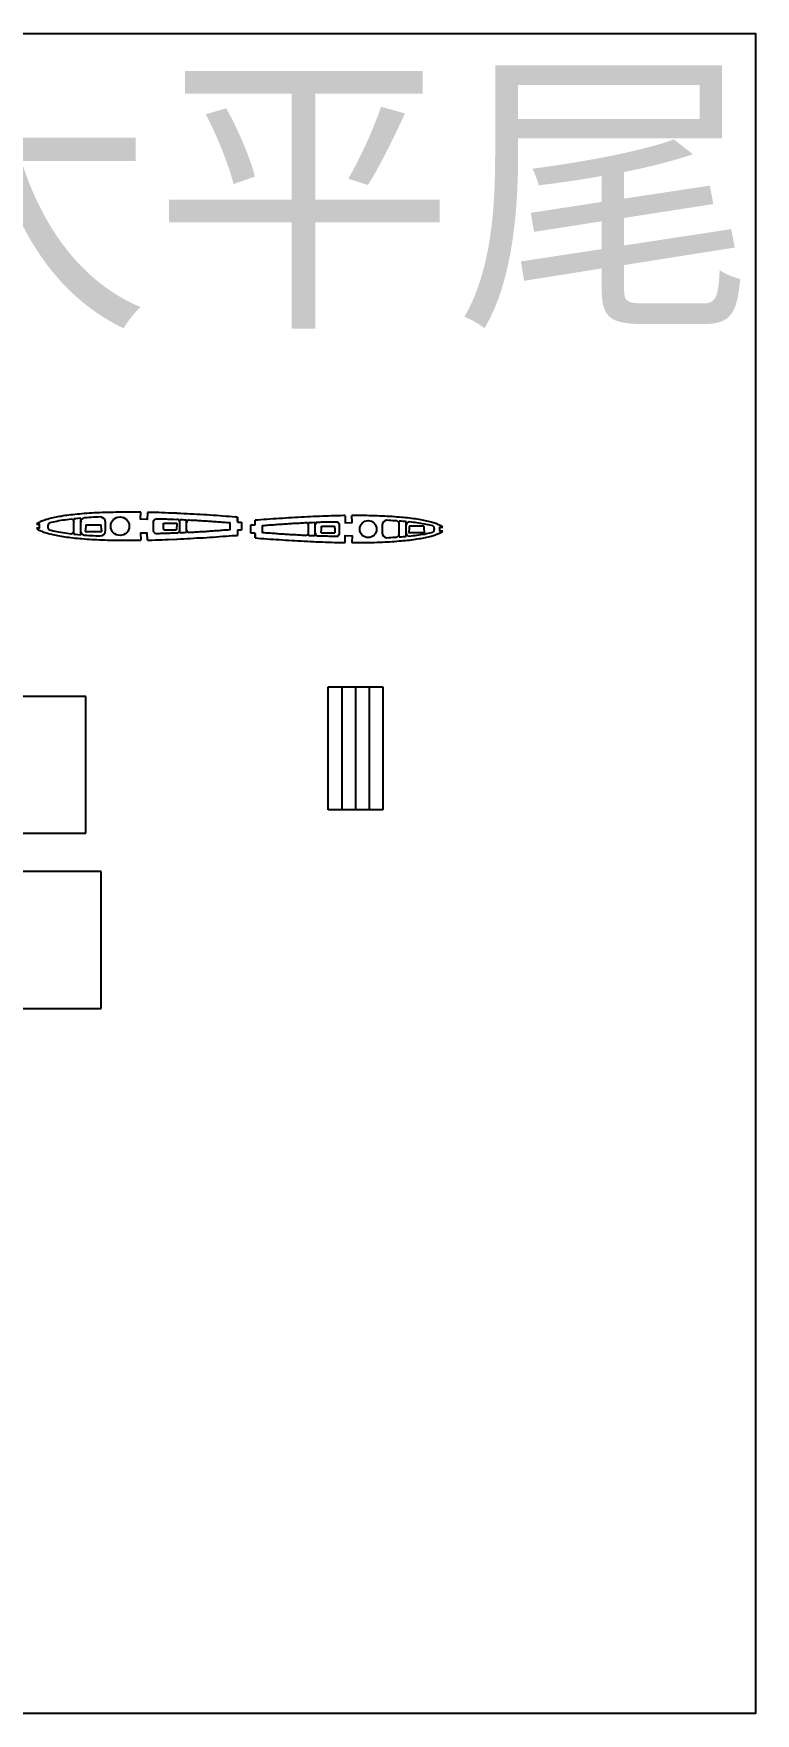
# Model space of a CAD drawing. Header units: inches. Extents: x 14 to 1585, y 4 to 1231.
# Drawn here: x 1057 to 1585, y 4 to 1231 of the extents above; entities that cross this region are included whole.
import ezdxf

# ---------------------------------------------------------------- set-up
doc = ezdxf.new("R2010")
doc.units = ezdxf.units.IN
doc.header["$MEASUREMENT"] = 0
doc.layers.add('7', color=7, linetype='Continuous')
doc.layers.add('LAYER01', color=7, linetype='Continuous')
doc.styles.get("Standard").update_dxf_attribs({"font": 'arial.ttf'})

msp = doc.modelspace()

# ---------------------------------------------------------------- linework, layer by layer
at = {"color": 9}
for p, q in [((1200.9, 868.5), (1200.9, 873.8)), ((1206.2, 877.8), (1206.2, 874.2)), ((1206.2, 874.2), (1209.2, 874.2)), ((1209.2, 874.2), (1209.2, 868.2)), ((1216, 866.1), (1216, 872.1)), ((1216, 872.1), (1219, 872.1)), ((1219, 872.1), (1219, 875.6)), ((1224.3, 871.7), (1224.3, 866.4)), ((1061.2, 869.7), (1059.2, 869.7)), ((1209.2, 868.2), (1206.2, 868.2)), ((1206.2, 868.2), (1206.2, 864.5)), ((1219, 866.1), (1216, 866.1)), ((1219, 862.6), (1219, 866.1))]:
    msp.add_line(p, q, dxfattribs=at)
for p, q in [((1206.2, 874.8), (1206.2, 877.8)), ((1219, 865.6), (1219, 862.6)), ((1095.3, 746.9), (95.3, 746.9)), ((1095.3, 646.9), (1095.3, 746.9)), ((95.3, 646.9), (1095.3, 646.9)), ((1106.6, 618.9), (106.6, 618.9)), ((1106.6, 518.9), (1106.6, 618.9)), ((106.6, 518.9), (1106.6, 518.9))]:
    msp.add_line(p, q)
at = {"color": 3}
msp.add_lwpolyline([(14.5, 1231), (1584.9, 1231), (1584.9, 4.1), (14.5, 4.1)], close=True, dxfattribs=at)
for centre, radius in [((1120.3, 871.2), 6.79), ((1301.7, 869.1), 6.17)]:
    msp.add_circle(centre, radius)
for centre, radius, start, end in [((1070.7, 871), 3.26, 129.9525, 230.0475), ((1347.2, 869.2), 2.96, 309.9525, 50.0475)]:
    msp.add_arc(centre, radius, start, end)
at = {"layer": '7', "linetype": 'Continuous'}
for points in [[(1135.4, 881.4), (1134.8, 881.4), (1132.6, 881.4), (1130.3, 881.4), (1128.1, 881.4), (1125.9, 881.4), (1123.7, 881.4), (1121.6, 881.4), (1119.5, 881.4), (1117.3, 881.4), (1115.3, 881.3), (1113.2, 881.3), (1111.2, 881.2), (1109.2, 881.2), (1107.2, 881.1), (1105.2, 881), (1103.4, 881), (1101.5, 880.9), (1099.6, 880.8), (1097.8, 880.6), (1096, 880.5), (1094.2, 880.4), (1092.5, 880.3), (1090.8, 880.1), (1089.1, 880), (1087.6, 879.8), (1086, 879.6), (1084.4, 879.4), (1082.9, 879.3), (1081.5, 879.1), (1080, 878.9), (1078.7, 878.7), (1077.3, 878.4), (1076, 878.2), (1074.7, 878), (1073.5, 877.8), (1072.3, 877.5), (1071.2, 877.3), (1070.1, 877), (1069.1, 876.8), (1068.1, 876.5), (1067.2, 876.2), (1066.2, 876), (1065.4, 875.7), (1064.6, 875.4), (1063.8, 875.1), (1063.1, 874.8), (1062.4, 874.6), (1061.8, 874.3), (1061.3, 874), (1060.7, 873.7), (1060.2, 873.4), (1059.8, 873.2), (1059.5, 872.9), (1059.2, 872.7)], [(1059.2, 872.7), (1061.2, 872.7), (1061.2, 869.7), (1059.2, 869.7)], [(1084.7, 876.3), (1083.1, 876.2), (1081.6, 875.9), (1080, 875.7), (1078.5, 875.5), (1077, 875.3), (1075.6, 875), (1074.1, 874.7), (1072.7, 874.4), (1071.3, 874.1), (1069.9, 873.8), (1068.6, 873.5)], [(1091.6, 877.1), (1089.5, 876.9), (1087.9, 876.7), (1086.6, 876.6)], [(1105.8, 878), (1104.2, 877.9), (1102.6, 877.8), (1100.9, 877.7), (1099.2, 877.6), (1097.6, 877.5), (1096, 877.4), (1094.3, 877.3)], [(1095.4, 872.2), (1095.3, 871), (1095.1, 869.4), (1094.9, 867.3)], [(1107, 867.3), (1106.8, 869.4), (1106.6, 871), (1106.5, 872.2)], [(1140.4, 881.2), (1140.2, 876.2), (1135.2, 876.4), (1135.4, 881.4)], [(1161.8, 880.6), (1155.7, 880.8), (1153.3, 880.9), (1150.9, 881), (1148.6, 881.1), (1146.3, 881.1), (1143.9, 881.2), (1141.7, 881.3), (1140.5, 881.3)], [(1152.3, 868.5), (1152.2, 870.2), (1152.1, 871.3), (1152.1, 872.4), (1152, 873.5)], [(1161.9, 873.5), (1161.8, 872.4), (1161.8, 871.3), (1161.7, 870.2), (1161.7, 868.5)], [(1206.2, 877.8), (1204.7, 877.9), (1202.4, 878.1), (1200.1, 878.3), (1197.8, 878.4), (1195.5, 878.6), (1193.1, 878.8), (1190.8, 878.9), (1188.4, 879.1), (1186, 879.2), (1183.7, 879.4), (1181.3, 879.5), (1178.9, 879.7), (1176.5, 879.8), (1174.1, 879.9), (1171.7, 880.1), (1169.4, 880.2), (1167, 880.3), (1164.6, 880.4), (1162.2, 880.5), (1161.8, 880.6)], [(1164.1, 876.1), (1165.2, 876), (1166.3, 876), (1167.4, 875.9), (1169, 875.9)], [(1170.7, 875.8), (1171.8, 875.7), (1172.8, 875.7), (1173.9, 875.6), (1175, 875.5), (1176.1, 875.5), (1177.2, 875.4), (1178.3, 875.4), (1179.4, 875.3), (1180.5, 875.2), (1181.6, 875.2), (1182.7, 875.1), (1183.8, 875), (1184.9, 874.9), (1186, 874.9), (1187.1, 874.8), (1188.2, 874.7), (1189.3, 874.6), (1190.4, 874.6), (1191.5, 874.5), (1192.6, 874.4), (1193.7, 874.3), (1194.8, 874.2), (1195.9, 874.2), (1197, 874.1), (1198.1, 874), (1199.2, 873.9), (1200.3, 873.8), (1200.9, 873.8)], [(1263.5, 878.2), (1261.8, 878.2), (1259.6, 878.1), (1257.3, 878), (1255, 877.8), (1252.7, 877.7), (1250.4, 877.6), (1248.1, 877.5), (1245.8, 877.3), (1243.5, 877.2), (1241.2, 877.1), (1239, 876.9), (1236.7, 876.8), (1234.4, 876.6), (1232.2, 876.5), (1229.9, 876.3), (1227.7, 876.2), (1225.4, 876), (1223.2, 875.9), (1221, 875.7), (1219, 875.6)], [(1224.3, 871.7), (1224.9, 871.7), (1226, 871.8), (1227.1, 871.9), (1228.2, 872), (1229.3, 872.1), (1230.4, 872.2), (1231.5, 872.2), (1232.6, 872.3), (1233.7, 872.4), (1234.8, 872.5), (1235.9, 872.6), (1237, 872.6), (1238.1, 872.7), (1239.2, 872.8), (1240.3, 872.9), (1241.4, 872.9), (1242.5, 873), (1243.6, 873.1), (1244.7, 873.1), (1245.8, 873.2), (1246.9, 873.3), (1248, 873.3), (1249.1, 873.4), (1250.2, 873.5), (1251.3, 873.5), (1252.4, 873.6), (1253.4, 873.6), (1254.5, 873.7), (1255.6, 873.8), (1256.7, 873.8)], [(1258, 873.9), (1258.9, 873.9), (1260, 874), (1261.1, 874), (1263, 874.1)], [(1284.9, 878.9), (1283.8, 878.9), (1281.6, 878.8), (1279.4, 878.8), (1277.2, 878.8), (1275, 878.7), (1272.8, 878.6), (1270.6, 878.6), (1268.3, 878.5), (1266.1, 878.4), (1263.5, 878.2)], [(1267.4, 866.3), (1267.5, 869.3), (1267.6, 870.4), (1267.6, 871.3)], [(1277.2, 871.3), (1277.2, 870.4), (1277.3, 869.3), (1277.3, 868.2), (1277.4, 866.3)], [(1284.9, 878.7), (1284.8, 878.7), (1285, 873.7), (1290, 873.9), (1289.8, 878.9)], [(1356.2, 870.6), (1356, 870.7), (1355.7, 871), (1355.3, 871.2), (1354.8, 871.5), (1354.3, 871.8), (1353.8, 872), (1353.2, 872.3), (1352.5, 872.6), (1351.9, 872.9), (1351.1, 873.1), (1350.3, 873.4), (1349.5, 873.7), (1348.6, 873.9), (1347.7, 874.2), (1346.8, 874.4), (1345.8, 874.7), (1344.7, 874.9), (1343.7, 875.2), (1342.5, 875.4), (1341.4, 875.6), (1340.2, 875.8), (1338.9, 876.1), (1337.6, 876.3), (1336.3, 876.5), (1334.9, 876.7), (1333.5, 876.8), (1332.1, 877), (1330.6, 877.2), (1329.1, 877.3), (1327.6, 877.5), (1326, 877.6), (1324.3, 877.8), (1322.7, 877.9), (1321, 878), (1319.3, 878.2), (1317.6, 878.3), (1315.7, 878.4), (1313.9, 878.5), (1312.1, 878.5), (1310.2, 878.6), (1308.3, 878.7), (1306.4, 878.7), (1304.5, 878.8), (1302.5, 878.8), (1300.5, 878.9), (1298.5, 878.9), (1296.4, 878.9), (1294.4, 878.9), (1292.3, 878.9), (1290.2, 878.9), (1289.8, 878.9)], [(1322.8, 875.1), (1321.3, 875.2), (1319.8, 875.2), (1318.3, 875.3), (1316.8, 875.4), (1315.4, 875.5)], [(1329.5, 874.5), (1328.8, 874.6), (1327.3, 874.7), (1325.8, 874.8), (1324.5, 874.9)], [(1331.8, 871.3), (1331.7, 870.6), (1331.6, 869.1), (1331.4, 867.6), (1331.3, 866.3)], [(1349.1, 871.4), (1348, 871.7), (1346.7, 872), (1345.5, 872.3), (1344.2, 872.5), (1342.9, 872.8), (1341.5, 873), (1340.2, 873.2), (1338.8, 873.4), (1337.4, 873.6), (1336, 873.8), (1334.6, 874), (1333.1, 874.2), (1331.7, 874.3)], [(1342.9, 866.3), (1342.8, 867.6), (1342.7, 869.1), (1342.6, 870.6), (1342.5, 871.3)], [(1059.2, 869.7), (1059.5, 869.5), (1059.8, 869.2), (1060.2, 868.9), (1060.7, 868.6), (1061.3, 868.3), (1061.8, 868.1), (1062.4, 867.8), (1063.1, 867.5), (1063.8, 867.2), (1064.6, 866.9), (1065.4, 866.7), (1066.2, 866.4), (1067.2, 866.1), (1068.1, 865.8), (1069.1, 865.6), (1070.1, 865.3), (1071.2, 865.1), (1072.3, 864.8), (1073.5, 864.6), (1074.7, 864.3), (1076, 864.1), (1077.3, 863.9), (1078.7, 863.7), (1080, 863.5), (1081.5, 863.3), (1082.9, 863.1), (1084.4, 862.9), (1086, 862.7), (1087.6, 862.5), (1089.1, 862.4), (1090.8, 862.2), (1092.5, 862.1), (1094.2, 862), (1096, 861.8), (1097.8, 861.7), (1099.6, 861.6), (1101.5, 861.5), (1103.4, 861.4), (1105.2, 861.3), (1107.2, 861.2), (1109.2, 861.2), (1111.2, 861.1), (1113.2, 861), (1115.3, 861), (1117.3, 861), (1119.5, 860.9), (1121.6, 860.9), (1123.7, 860.9), (1125.9, 860.9), (1128.1, 860.9), (1130.3, 860.9), (1132.6, 860.9), (1134.8, 861), (1135.4, 861)], [(1068.6, 868.5), (1069.9, 868.2), (1071.3, 867.9), (1072.7, 867.6), (1074.1, 867.3), (1075.6, 867), (1077, 866.8), (1078.5, 866.5), (1080, 866.3), (1081.6, 866.1), (1083.1, 865.9), (1084.7, 865.7)], [(1086.6, 865.5), (1087.9, 865.3), (1089.5, 865.2), (1091.6, 865)], [(1094.3, 864.7), (1096, 864.6), (1097.6, 864.5), (1099.2, 864.4), (1100.9, 864.3), (1102.6, 864.2), (1104.2, 864.1), (1105.8, 864.1)], [(1140.4, 861.1), (1140.2, 866.2), (1135.2, 866), (1135.4, 861)], [(1140.5, 861.1), (1141.7, 861.1), (1143.9, 861.1), (1146.3, 861.2), (1148.6, 861.3), (1150.9, 861.3), (1153.3, 861.4), (1155.7, 861.5), (1161.8, 861.8)], [(1161.8, 861.8), (1162.2, 861.8), (1164.6, 861.9), (1167, 862), (1169.4, 862.2), (1171.7, 862.3), (1174.1, 862.4), (1176.5, 862.6), (1178.9, 862.7), (1181.3, 862.8), (1183.7, 863), (1186, 863.1), (1188.4, 863.3), (1190.8, 863.4), (1193.1, 863.6), (1195.5, 863.8), (1197.8, 863.9), (1200.1, 864.1), (1202.4, 864.3), (1204.7, 864.4), (1206.2, 864.5)], [(1169, 866.5), (1167.4, 866.4), (1166.3, 866.3), (1165.2, 866.3), (1164.1, 866.2)], [(1200.9, 868.5), (1200.3, 868.5), (1199.2, 868.4), (1198.1, 868.3), (1197, 868.2), (1195.9, 868.2), (1194.8, 868.1), (1193.7, 868), (1192.6, 867.9), (1191.5, 867.8), (1190.4, 867.8), (1189.3, 867.7), (1188.2, 867.6), (1187.1, 867.5), (1186, 867.5), (1184.9, 867.4), (1183.8, 867.3), (1182.7, 867.2), (1181.6, 867.2), (1180.5, 867.1), (1179.4, 867), (1178.3, 867), (1177.2, 866.9), (1176.1, 866.8), (1175, 866.8), (1173.9, 866.7), (1172.8, 866.7), (1171.8, 866.6), (1170.7, 866.5)], [(1219, 862.6), (1221, 862.4), (1223.2, 862.3), (1225.4, 862.1), (1227.7, 862), (1229.9, 861.8), (1232.2, 861.7), (1234.4, 861.5), (1236.7, 861.4), (1239, 861.2), (1241.2, 861.1), (1243.5, 860.9), (1245.8, 860.8), (1248.1, 860.7), (1250.4, 860.6), (1252.7, 860.4), (1255, 860.3), (1257.3, 860.2), (1259.6, 860.1), (1261.8, 860), (1263.4, 859.9)], [(1255.6, 864.4), (1255.6, 864.4), (1254.5, 864.5), (1253.4, 864.5), (1252.4, 864.6), (1251.3, 864.6), (1250.2, 864.7), (1249.1, 864.8), (1248, 864.8), (1246.9, 864.9), (1245.8, 865), (1244.7, 865), (1243.6, 865.1), (1242.5, 865.2), (1241.4, 865.2), (1240.3, 865.3), (1239.2, 865.4), (1238.1, 865.4), (1237, 865.5), (1235.9, 865.6), (1234.8, 865.7), (1233.7, 865.8), (1232.6, 865.8), (1231.5, 865.9), (1230.4, 866), (1229.3, 866.1), (1228.2, 866.2), (1227.1, 866.2), (1226, 866.3), (1224.9, 866.4), (1224.3, 866.5)], [(1263, 864.1), (1260, 864.2), (1258.9, 864.2), (1258, 864.3)], [(1263.4, 859.9), (1266.1, 859.7), (1268.3, 859.7), (1270.6, 859.6), (1272.8, 859.5), (1275, 859.5), (1277.2, 859.4), (1279.4, 859.4), (1281.6, 859.3), (1283.8, 859.3), (1284.9, 859.3)], [(1284.8, 859.4), (1285, 864.4), (1290, 864.2), (1289.8, 859.2)], [(1289.8, 859.2), (1290.2, 859.2), (1292.3, 859.2), (1294.4, 859.2), (1296.4, 859.2), (1298.5, 859.3), (1300.5, 859.3), (1302.5, 859.3), (1304.5, 859.4), (1306.4, 859.4), (1308.3, 859.5), (1310.2, 859.5), (1312.1, 859.6), (1313.9, 859.7), (1315.7, 859.8), (1317.6, 859.9), (1319.3, 860), (1321, 860.1), (1322.7, 860.2), (1324.3, 860.4), (1326, 860.5), (1327.6, 860.7), (1329.1, 860.8), (1330.6, 861), (1332.1, 861.1), (1333.5, 861.3), (1334.9, 861.5), (1336.3, 861.7), (1337.6, 861.9), (1338.9, 862.1), (1340.2, 862.3), (1341.4, 862.5), (1342.5, 862.8), (1343.7, 863), (1344.7, 863.2), (1345.8, 863.5), (1346.8, 863.7), (1347.7, 864), (1348.6, 864.2), (1349.5, 864.5), (1350.3, 864.7), (1351.1, 865), (1351.9, 865.3), (1352.5, 865.6), (1353.2, 865.8), (1353.8, 866.1), (1354.3, 866.4), (1354.8, 866.6), (1355.3, 866.9), (1355.7, 867.2), (1356, 867.4), (1356.2, 867.6)], [(1315.4, 862.8), (1316.8, 862.9), (1318.3, 863), (1319.8, 863.1), (1321.3, 863.1), (1322.8, 863.2)], [(1324.5, 863.4), (1325.8, 863.5), (1327.3, 863.6), (1328.8, 863.7), (1329.5, 863.8)], [(1331.7, 864), (1333.1, 864.1), (1334.6, 864.3), (1336, 864.5), (1337.4, 864.7), (1338.8, 864.9), (1340.2, 865.1), (1341.5, 865.3), (1342.9, 865.5), (1344.2, 865.8), (1345.5, 866), (1346.7, 866.3), (1348, 866.6), (1349.1, 866.9)], [(1356.2, 867.6), (1354.2, 867.6), (1354.2, 870.6), (1356.2, 870.6)], [(1356.2, 867.6), (1356.2, 867.6)]]:
    msp.add_lwpolyline(points, dxfattribs=at)
for points in [[(1105.8, 864.1, 0.409078), (1109.7, 868), (1109.7, 874, 0.409078), (1105.8, 878)], [(1161.9, 866.1), (1159.7, 866.1), (1158.6, 866), (1157.5, 866), (1156.4, 865.9), (1155.3, 865.9), (1154.2, 865.9), (1153.2, 865.8), (1152.1, 865.8), (1151, 865.8), (1149.9, 865.8), (1148.8, 865.7), (1147.7, 865.7), (1146.9, 865.7, -0.419355), (1144.8, 867.7), (1144.8, 874.6, -0.414214), (1146.8, 876.6), (1148.8, 876.6), (1149.9, 876.6), (1151, 876.5), (1152.1, 876.5), (1153.2, 876.5), (1154.2, 876.5), (1155.3, 876.4), (1156.4, 876.4), (1157.5, 876.4), (1158.6, 876.3), (1159.7, 876.3), (1161.9, 876.2)], [(1264.4, 874.1), (1265.5, 874.2), (1266.6, 874.2), (1267.7, 874.3), (1268.8, 874.3), (1269.9, 874.3), (1271, 874.4), (1272, 874.4), (1273.1, 874.4), (1274.2, 874.5), (1275.3, 874.5), (1276.4, 874.5), (1277.5, 874.5), (1278.3, 874.5, -0.419355), (1280.4, 872.5), (1280.4, 865.6, -0.414214), (1278.4, 863.6), (1276.4, 863.6), (1275.3, 863.7), (1274.2, 863.7), (1273.1, 863.7), (1272, 863.8), (1271, 863.8), (1269.9, 863.8), (1268.8, 863.9), (1267.7, 863.9), (1266.6, 863.9), (1265.5, 864), (1264.4, 864)], [(1315.4, 875.5, 0.409078), (1311.9, 871.9), (1311.9, 866.4, 0.409078), (1315.4, 862.8)]]:
    msp.add_lwpolyline(points, format="xyb", dxfattribs=at)
at = {"layer": 'LAYER01'}
for p, q in [((1086.6, 865.5), (1086.6, 876.6)), ((1091.6, 865), (1091.6, 877.1)), ((1095.4, 872.2), (1106.5, 872.2)), ((1152, 873.5), (1161.9, 873.5)), ((1164.1, 866.2), (1164.1, 876.1)), ((1169, 866.5), (1169, 875.9)), ((1258, 864.3), (1258, 873.9)), ((1263, 864.1), (1263, 874.1)), ((1267.6, 871.3), (1277.2, 871.3)), ((1324.5, 863.4), (1324.5, 874.9)), ((1329.5, 863.8), (1329.5, 874.5)), ((1342.5, 871.3), (1331.8, 871.3)), ((1094.9, 867.3), (1107, 867.3)), ((1152.3, 868.5), (1161.7, 868.5)), ((1267.4, 866.3), (1277.4, 866.3)), ((1342.9, 866.3), (1331.3, 866.3)), ((1272.4, 754), (1282.4, 754)), ((1272.4, 664), (1272.4, 754)), ((1282.4, 754), (1282.4, 664)), ((1282.4, 754), (1292.4, 754)), ((1292.4, 754), (1292.4, 664)), ((1292.4, 754), (1302.4, 754)), ((1302.4, 754), (1302.4, 664)), ((1302.4, 754), (1312.4, 754)), ((1312.4, 754), (1312.4, 664)), ((1282.4, 664), (1272.4, 664)), ((1292.4, 664), (1282.4, 664)), ((1302.4, 664), (1292.4, 664)), ((1312.4, 664), (1302.4, 664))]:
    msp.add_line(p, q, dxfattribs=at)
for centre, radius, start, end in [((1084.4, 874.1), 2.28, 0.9449, 81.9369), ((1094.7, 874.2), 3.12, 97.9189, 181.292), ((1161.7, 873.8), 2.42, 10.6334, 84.123), ((1170.9, 873.9), 1.9, 98.0057, 176.7271), ((1256.2, 872), 1.85, 9.7758, 73.1972), ((1265, 872.3), 1.95, 106.9902, 177.9097), ((1321.8, 872.6), 2.71, 3.1842, 67.8369), ((1331.7, 872.2), 2.17, 89.6412, 179.7668), ((1084.6, 867.7), 2.02, 271.5015, 357.4524), ((1094.8, 868.1), 3.43, 203.5117, 262.3575), ((1161.6, 868.7), 2.56, 277.7248, 345.5842), ((1171.2, 868.6), 2.15, 188.3891, 256.5862), ((1255.4, 867.2), 2.82, 274.5883, 337.7971), ((1265.4, 866.1), 2.34, 179.9681, 245.7818), ((1322, 865.6), 2.48, 288.7055, 357.6854), ((1331.6, 866.1), 2.14, 182.3631, 271.1717)]:
    msp.add_arc(centre, radius, start, end, dxfattribs=at)

# ---------------------------------------------------------------- texts
msp.add_text('大平尾', height=161.78).set_placement((923.9, 1033))

doc.saveas('drawing.dxf')
